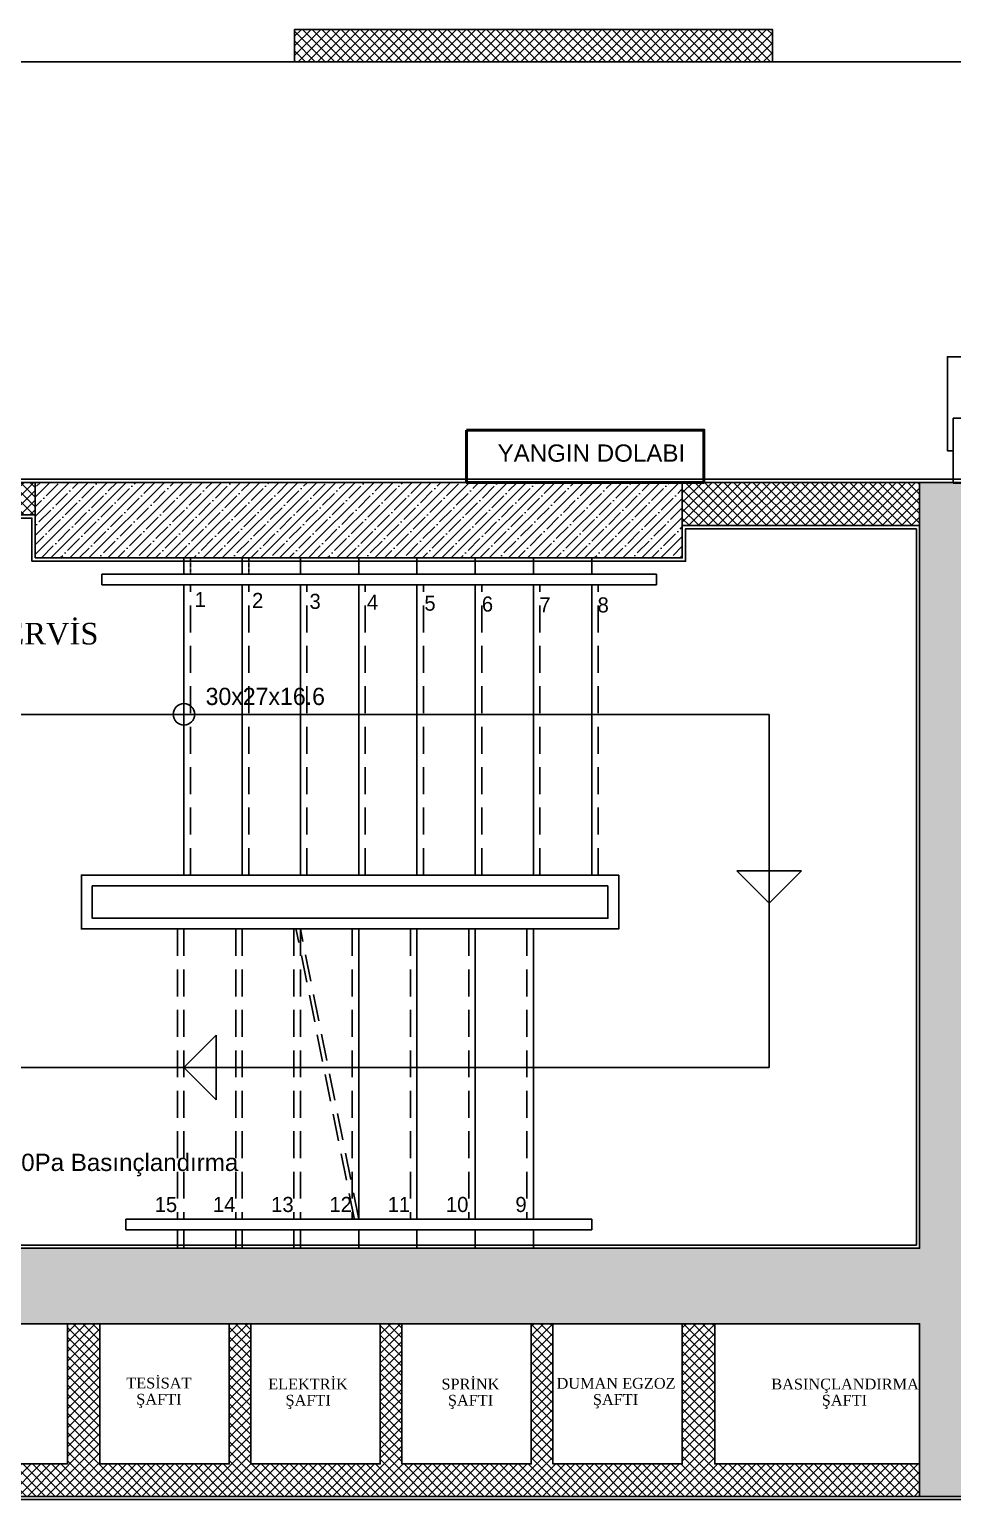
# Model space of a CAD drawing. Header units: millimetres. Extents: x -29311 to -3405, y 28913 to 42880.
# Drawn here: x -7902 to -7474, y 39846 to 40528 of the extents above; entities that cross this region are included whole.
import ezdxf
from ezdxf.enums import TextEntityAlignment as Align

# ---------------------------------------------------------------- set-up
doc = ezdxf.new("R2010")
doc.units = ezdxf.units.MM
doc.linetypes.add('HIDDEN2', pattern=[0.1875, 0.125, -0.0625])
for name, color, linetype in [('A-BA', 1, 'Continuous'), ('A-DOSEME-GOR0.1', 77, 'Continuous'), ('A-DUVAR', 53, 'Continuous'), ('A-DUVAR-TARAMA', 251, 'Continuous'), ('A-ELK-PANO', 66, 'Continuous'), ('A-KORKULUK-KUPESTE', 206, 'Continuous'), ('A-MERDIVEN', 125, 'Continuous'), ('A-MK-HVAC-TEMIZ', 140, 'Continuous'), ('A-MK-YANGIN-DOLAP', 35, 'Continuous'), ('A-SIVA-IC', 97, 'Continuous'), ('A-YAZI', 136, 'Continuous'), ('symbol', 8, 'Continuous'), ('T-VANA', 2, 'Continuous'), ('trace_down', 8, 'HIDDEN2'), ('yazı1', 7, 'Continuous'), ('yazı2', 9, 'Continuous')]:
    doc.layers.add(name, color=color, linetype=linetype)
doc.layers.add('tarama-betonarme', color=252, linetype='Continuous', lineweight=13)
doc.styles.add('GEO- BAYRAKTAR FİNAL PROJE 140518$0$Standard', font='arial.ttf')
doc.styles.add('HA_SMART', font='')
doc.styles.add('Tahoma', font='tahoma.ttf')
doc.styles.add('YAZ', font='times.ttf', dxfattribs={"height": 0.12})
doc.styles.get('HA_SMART').set_extended_font_data('Sakkal Majalla')
pattern_1 = [(45, (-57572.966, 54657.0166), (-4.4194174, 4.4194174), []), (45, (-57568.547, 54657.0166), (-4.4194174, 4.4194174), [7.8125, -1.5625, 0, -1.5625])]

# ---------------------------------------------------------------- blocks, each defined once
blk = doc.blocks.new('oking')
at = {"layer": 'symbol'}
for p, q in [((99299.11, 28222.37), (99299.11, 28192.37)), ((99299.11, 28222.37), (99314.11, 28207.37)), ((99314.11, 28207.37), (99299.11, 28192.37))]:
    blk.add_line(p, q, dxfattribs=at)
blk = doc.blocks.new('3r3')
at = {"layer": 'A-KORKULUK-KUPESTE'}
for p, q in [((67, 223.75), (67, 228.75)), ((324, 223.75), (324, 228.75)), ((67, 223.75), (210, 223.75)), ((78, -70.25), (78, -75.25)), ((78, -70.25), (210, -70.25)), ((238, -70.25), (294, -70.25)), ((294, -70.25), (294, -75.25))]:
    blk.add_line(p, q, dxfattribs=at)
for points in [[(324, 228.75), (67, 228.75)], [(324, 223.75), (67, 223.75)], [(294, -70.25), (78, -70.25)], [(294, -75.25), (78, -75.25)]]:
    blk.add_lwpolyline(points, dxfattribs=at)
for points in [[(306.5, 89.25), (57.5, 89.25), (57.5, 64.25), (306.5, 64.25)], [(301.5, 84.25), (62.5, 84.25), (62.5, 69.25), (301.5, 69.25)]]:
    blk.add_lwpolyline(points, close=True, dxfattribs=at)
at = {"layer": 'A-MERDIVEN'}
for p, q in [((105, 228.75), (105, 236.25)), ((132, 228.75), (132, 236.25)), ((159, 228.75), (159, 236.25)), ((186, 228.75), (186, 236.25)), ((213, 228.75), (213, 236.25)), ((240, 228.75), (240, 236.25)), ((267, 228.75), (267, 236.25)), ((294, 228.75), (294, 236.25)), ((105, 89.25), (105, 223.75)), ((132, 89.25), (132, 223.75)), ((159, 89.25), (159, 223.75)), ((186, 89.25), (186, 223.75)), ((213, 89.25), (213, 223.75)), ((240, 89.25), (240, 223.75)), ((267, 89.25), (267, 223.75)), ((294, 89.25), (294, 223.75)), ((186, 64.25), (186, -70.25)), ((213, 64.25), (213, -70.25)), ((240, 64.25), (240, -70.25)), ((267, 64.25), (267, -70.25)), ((186, -75.25), (186, -83.75)), ((213, -75.25), (213, -83.75)), ((240, -75.25), (240, -83.75)), ((267, -75.25), (267, -83.75))]:
    blk.add_line(p, q, dxfattribs=at)
at = {"layer": 'symbol'}
for p, q in [((376.3, 163.75), (0, 163.75)), ((376.3, 163.75), (376.3, 0)), ((376.3, 0), (0, 0))]:
    blk.add_line(p, q, dxfattribs=at)
blk.add_circle((105, 163.75), 5, dxfattribs=at)
at = {"layer": 'trace_down'}
for p, q in [((108, 228.75), (108, 236.25)), ((135, 228.75), (135, 236.25))]:
    blk.add_line(p, q, dxfattribs=at)
at = {"layer": 'trace_down', "ltscale": 100}
for p, q in [((108, 89.25), (108, 223.75)), ((135, 89.25), (135, 223.75)), ((162, 89.25), (162, 223.75)), ((189, 89.25), (189, 223.75)), ((216, 89.25), (216, 223.75)), ((243, 89.25), (243, 223.75)), ((270, 89.25), (270, 223.75)), ((297, 89.25), (297, 223.75)), ((102, 64.25), (102, -70.25)), ((105, 64.25), (105, -70.25)), ((129, 64.25), (129, -70.25)), ((132, 64.25), (132, -70.25)), ((156, 64.25), (156, -70.25)), ((159, 64.25), (159, -70.25)), ((183, 64.25), (183, -70.25)), ((210, 64.25), (210, -70.25)), ((237, 64.25), (237, -70.25)), ((264, 64.25), (264, -70.25)), ((102, -75.25), (102, -83.75)), ((105, -75.25), (105, -83.75)), ((129, -75.25), (129, -83.75)), ((132, -75.25), (132, -83.75)), ((156, -75.25), (156, -83.75)), ((159, -75.25), (159, -83.75))]:
    blk.add_line(p, q, dxfattribs=at)
for points in [[(184.04, -70.64), (157.04, 63.86)], [(186, -70.25), (159, 64.25)]]:
    blk.add_lwpolyline(points, dxfattribs=at)
at = {"layer": 'symbol', "xscale": -1, "rotation": 90}
blk.add_blockref('oking', (28583.67, 99390.36), dxfattribs=at)
at = {"layer": 'symbol', "xscale": -1}
blk.add_blockref('oking', (99419.11, -28207.37), dxfattribs=at)
at = {"layer": 'yazı2', "attachment_point": 3, "style": 'HA_SMART'}
for s, insert, char_height, width in [('1', (115.14, 220.46), 7, 10.5859), ('2', (141.77, 220.05), 7, 10.5859), ('3', (168.4, 219.63), 7, 10.5859), ('4', (195.03, 219.22), 7, 10.5859), ('5', (221.65, 218.8), 7, 10.5859), ('6', (248.28, 218.39), 7, 10.5859), ('7', (274.91, 217.97), 7, 10.5859), ('8', (301.91, 217.97), 7, 10.5859), ('30x27x16.6', (170.35, 176.07), 8, 63.7114), ('15', (101.84, -59.95), 7, 10.5859), ('14', (128.84, -59.95), 7, 10.5859), ('13', (155.84, -59.95), 7, 10.5859), ('12', (182.84, -59.95), 7, 10.5859), ('11', (209.84, -59.95), 7, 10.5859), ('10', (236.84, -59.95), 7, 10.5859), ('9', (263.84, -59.95), 7, 10.5859)]:
    blk.add_mtext(s, dxfattribs=dict(at, insert=insert, char_height=char_height, width=width))
blk = doc.blocks.new('METİKET')
at = {"layer": 'yazı1', "linetype": 'ByBlock', "style": 'HA_SMART'}
for tag, height, p in [('MAHALADI', 20, (13369.9, 684.6)), ('ALAN', 15, (13369.9, 652.2))]:
    blk.add_attdef(tag, text='', height=height, dxfattribs=at).set_placement(p, align=Align.CENTER)
blk = doc.blocks.new('Y.BASINÇLANDIRMA')
at = {"layer": 'A-MK-HVAC-TEMIZ'}
for p, q in [((9375.21, -17434.28), (9364.26, -17430.86)), ((9364.26, -17430.86), (9368.58, -17434.28)), ((9341.9, -17434.28), (9368.58, -17434.28)), ((9375.21, -17434.28), (9364.26, -17437.69)), ((9364.26, -17437.69), (9368.58, -17434.28)), ((9375.21, -17441.28), (9364.26, -17437.86)), ((9364.26, -17437.86), (9368.58, -17441.28)), ((9341.9, -17441.28), (9368.58, -17441.28)), ((9375.21, -17441.28), (9364.26, -17444.69)), ((9364.26, -17444.69), (9368.58, -17441.28)), ((9375.21, -17448.28), (9364.26, -17444.86)), ((9364.26, -17444.86), (9368.58, -17448.28)), ((9341.9, -17448.28), (9368.58, -17448.28)), ((9375.21, -17448.28), (9364.26, -17451.69)), ((9364.26, -17451.69), (9368.58, -17448.28)), ((9375.21, -17455.28), (9364.26, -17451.86)), ((9364.26, -17451.86), (9368.58, -17455.28)), ((9341.9, -17455.28), (9368.58, -17455.28)), ((9375.21, -17455.28), (9364.26, -17458.69)), ((9364.26, -17458.69), (9368.58, -17455.28)), ((9375.21, -17462.28), (9364.26, -17458.86)), ((9364.26, -17458.86), (9368.58, -17462.28)), ((9341.9, -17462.28), (9368.58, -17462.28)), ((9375.21, -17462.28), (9364.26, -17465.69)), ((9364.26, -17465.69), (9368.58, -17462.28))]:
    blk.add_line(p, q, dxfattribs=at)
for points in [[(9283.68, -17513.28), (9283.68, -17483.28, -0.414214), (9333.68, -17433.28), (9353.68, -17433.28)], [(9313.68, -17513.28), (9313.68, -17483.28, -0.414214), (9333.68, -17463.28), (9353.68, -17463.28)]]:
    blk.add_lwpolyline(points, format="xyb", dxfattribs=at)
for points in [[(9341.9, -17433.28), (9353.68, -17433.28), (9353.68, -17463.28), (9341.9, -17463.28)], [(9321.9, -17587.73), (9283.68, -17587.73), (9283.68, -17513.28), (9321.9, -17513.28)]]:
    blk.add_lwpolyline(points, close=True, dxfattribs=at)
at = {"layer": 'A-MK-HVAC-TEMIZ', "lineweight": 30}
ref = blk.add_blockref('METİKET', (9065.71, -22228.26), dxfattribs=dict(at, xscale=-0.35, yscale=0.35, zscale=0.35, rotation=270))
ref.add_attrib('MAHALADI', '35x50 cm', dxfattribs={"layer": 'yazı1', "linetype": 'ByBlock', "height": 7, "rotation": 270, "style": 'HA_SMART'}).set_placement((9305.33, -17549.57), align=Align.CENTER)
ref.add_attrib('ALAN', ' Hava Kanalı', dxfattribs={"layer": 'yazı1', "linetype": 'ByBlock', "height": 5.25, "rotation": 270, "style": 'HA_SMART'}).set_placement((9293.99, -17548.62), align=Align.CENTER)
at = {"layer": 'A-MK-HVAC-TEMIZ', "lineweight": 30, "style": 'GEO- BAYRAKTAR FİNAL PROJE 140518$0$Standard'}
blk.add_text('1.750m3/h 50Pa Basınçlandırma', height=8, dxfattribs=at).set_placement((9383.34, -17451.91))
blk = doc.blocks.new('A$C1D5157F6')
at = {"layer": 'A-DUVAR-TARAMA'}
h = blk.add_hatch(dxfattribs=at)
h.set_pattern_fill('ANSI37', color=256)
h.set_pattern_definition([(45, (8509.7966, 55116.4282), (-2.24506403, 2.24506403), []), (135, (8509.7966, 55116.4282), (-2.24506403, -2.24506403), [])])
h.paths.add_polyline_path([(-125, -10.55), (-125, -25.55), (0, -25.55), (0, -10.55)])
h = blk.add_hatch(dxfattribs=at)
h.set_pattern_fill('ANSI37', color=256, angle=-90)
h.set_pattern_definition([(315, (55016.9772, -8609.7966), (2.24506403, 2.24506403), []), (45, (55016.9772, -8609.7966), (-2.24506403, 2.24506403), [])])
h.paths.add_polyline_path([(-110, -25.56), (-125, -25.56), (-125, -100), (-110, -100)])
h = blk.add_hatch(dxfattribs=at)
h.set_pattern_fill('ANSI37', color=256)
h.set_pattern_definition([(45, (8509.7966, 55111.9772), (-2.24506403, 2.24506403), []), (135, (8509.7966, 55111.9772), (-2.24506403, -2.24506403), [])])
h.paths.add_polyline_path([(-125, -100), (0, -100), (0, -115), (-125, -115)])
blk.add_line((0, -100), (0, -115))
blk.add_lwpolyline([(0, -100), (0, -115)])
at = {"layer": 'A-DUVAR'}
blk.add_line((-110, -100), (0, -100), dxfattribs=at)
blk.add_lwpolyline([(-110, -100), (-110, -25.55), (0, -25.55), (0, -10.55), (-125, -10.55), (-125, -115), (0, -115)], dxfattribs=at)
at = {"layer": 'T-VANA', "lineweight": 30}
blk.add_blockref('Y.BASINÇLANDIRMA', (-9321.9, 17487.73), dxfattribs=at)
at = {"layer": 'A-YAZI', "insert": (-119.29, -31.53), "char_height": 5, "width": 87.9709, "attachment_point": 1, "line_spacing_factor": 0.9, "style": 'YAZ'}
blk.add_mtext('\\pi-4.17607,l20,t30.82393;BASIÇLANDIRMA \\P\\pi24.05032,t44.05032;ŞAFTI', dxfattribs=at)
blk = doc.blocks.new('A$C020C3EA1')
at = {"layer": 'A-ELK-PANO', "lineweight": 30}
for points in [[(-249.37, 14.72), (-252.14, 14.72), (-252.14, 58.26), (-244.72, 58.26)], [(-239.39, 18.68), (-241.06, 18.68), (-241.06, 39.55), (-235.68, 39.55)]]:
    blk.add_lwpolyline(points, dxfattribs=at)
for points in [[(-249.37, 29.72), (-249.37, -0.28), (-139.37, -0.28), (-139.37, 29.72)], [(-239.39, 29.72), (-239.39, -0.28), (-139.39, -0.28), (-139.39, 29.72)]]:
    blk.add_lwpolyline(points, close=True, dxfattribs=at)
at = {"layer": 'A-MK-YANGIN-DOLAP', "lineweight": 50}
blk.add_lwpolyline([(-475, 24.25), (-365, 24.25), (-365, 0), (-475, 0)], close=True, dxfattribs=at)
at = {"layer": 'A-ELK-PANO', "lineweight": 30, "char_height": 7, "width": 103.6945, "attachment_point": 5, "style": 'Tahoma'}
for s, insert in [('K.A.K.P.', (-223.98, 63.65)), ('h:210 30x110 (YERDEN)', (-190.78, 52.87)), ('Z.A.K.P.', (-217.24, 40.1)), ('\\pt84;h:100 30x60', (-170.92, 40.94))]:
    blk.add_mtext(s, dxfattribs=dict(at, insert=insert))
at = {"layer": 'A-MK-YANGIN-DOLAP', "lineweight": 50, "insert": (-373.66, 17.61), "char_height": 8, "attachment_point": 3, "style": 'GEO- BAYRAKTAR FİNAL PROJE 140518$0$Standard'}
blk.add_mtext_dynamic_manual_height_columns('YANGIN DOLABI', width=116.2181, gutter_width=12.5, heights=[0], dxfattribs=at)

msp = doc.modelspace()

# ---------------------------------------------------------------- hatches: boundary and pattern name
at = {"layer": 'A-DUVAR-TARAMA'}
h = msp.add_hatch(dxfattribs=at)
h.set_pattern_fill('ANSI37', color=256, angle=-90, style=0)
h.set_pattern_definition([(315, (-28913.0415, 126736.2067), (2.24506403, 2.24506403), []), (45, (-28913.0415, 126736.2067), (-2.24506403, 2.24506403), [])])
h.paths.add_polyline_path([(-7779.14, 40512.77), (-7779.14, 40527.77), (-7557.64, 40527.77), (-7557.64, 40512.77)])
h = msp.add_hatch(dxfattribs=at)
h.set_pattern_fill('ANSI37', color=256, scale=25, style=0)
h.set_pattern_definition([(45, (-57572.9662, 58858.546), (-2.2097087, 2.2097087), []), (135, (-57572.9662, 58858.546), (-2.2097087, -2.2097087), [])])
h.paths.add_polyline_path([(-8138.24, 40317.77), (-8138.24, 40302.77), (-7899.41, 40302.77), (-7899.41, 40317.77)])
h = msp.add_hatch(dxfattribs=at)
h.set_pattern_fill('ANSI37', color=256, style=0)
h.set_pattern_definition([(45, (-91941.1405, 24665.6312), (-2.24506403, 2.24506403), []), (135, (-91941.1405, 24665.6312), (-2.24506403, -2.24506403), [])])
h.paths.add_polyline_path([(-7489.41, 40297.77), (-7599.41, 40297.77), (-7599.41, 40317.77), (-7489.41, 40317.77)])
h = msp.add_hatch(dxfattribs=at)
h.set_pattern_fill('ANSI37', color=256, scale=25, style=0)
h.set_pattern_definition([(45, (-57572.9662, 54657.0166), (-2.2097087, 2.2097087), []), (135, (-57572.9662, 54657.0166), (-2.2097087, -2.2097087), [])])
h.paths.add_polyline_path([(-7994.41, 39847.77), (-7994.41, 39862.77), (-7884.41, 39862.77), (-7884.41, 39927.77), (-7869.41, 39927.77), (-7869.41, 39862.77), (-7809.41, 39862.77), (-7809.41, 39927.77), (-7799.41, 39927.77), (-7799.41, 39862.77), (-7739.41, 39862.77), (-7739.41, 39927.77), (-7729.41, 39927.77), (-7729.41, 39862.77), (-7669.41, 39862.77), (-7669.41, 39927.77), (-7659.41, 39927.77), (-7659.41, 39862.77), (-7599.41, 39862.77), (-7599.41, 39927.77), (-7584.41, 39927.77), (-7584.41, 39862.77), (-7489.41, 39862.77), (-7489.41, 39847.77)])
at = {"layer": 'tarama-betonarme'}
h = msp.add_hatch(dxfattribs=at)
h.set_pattern_fill('ANSI35', color=256, scale=25, style=0)
h.set_pattern_definition(pattern_1)
edge = h.paths.add_edge_path()
edge.add_line((-7454.41, 40282.77), (-7454.41, 40097.77))
edge.add_line((-7454.41, 40097.77), (-7224.41, 40097.77))
edge.add_line((-7224.41, 40097.77), (-7224.41, 40072.77))
edge.add_line((-7224.41, 40072.77), (-7454.41, 40072.77))
edge.add_line((-7454.41, 40072.77), (-7454.41, 39882.77))
edge.add_line((-7454.41, 39882.77), (-7224.41, 39882.77))
edge.add_line((-7224.41, 39882.77), (-7224.41, 39847.77))
edge.add_line((-7224.41, 39847.77), (-7489.41, 39847.77))
edge.add_line((-7489.41, 39847.77), (-7489.41, 39927.77))
edge.add_line((-7489.41, 39927.77), (-7994.41, 39927.77))
edge.add_line((-7994.41, 39927.77), (-7994.41, 39847.77))
edge.add_line((-7994.41, 39847.77), (-8029.41, 39847.77))
edge.add_line((-8029.41, 39847.77), (-8029.41, 39962.77))
edge.add_line((-8029.41, 39962.77), (-7489.41, 39962.77))
edge.add_line((-7489.41, 39962.77), (-7489.41, 40317.77))
edge.add_line((-7489.41, 40317.77), (-7224.41, 40317.77))
edge.add_line((-7224.41, 40317.77), (-7224.41, 40282.77))
edge.add_line((-7224.41, 40282.77), (-7249.71, 40282.77))
edge.add_line((-7249.71, 40282.77), (-7454.41, 40282.77))
edge.add_line((-7454.41, 40282.77), (-7454.41, 40097.77))
h = msp.add_hatch(dxfattribs=at)
h.set_pattern_fill('ANSI35', color=256, scale=25, style=0)
h.set_pattern_definition(pattern_1)
h.paths.add_polyline_path([(-7899.41, 40282.77), (-7899.41, 40317.77), (-7599.41, 40317.77), (-7599.41, 40282.77)])

# ---------------------------------------------------------------- linework, layer by layer
at = {"layer": 'A-BA'}
for points in [[(-7454.41, 40282.77), (-7454.41, 40097.77), (-7224.41, 40097.77), (-7224.41, 40072.77), (-7454.41, 40072.77), (-7454.41, 39882.77), (-7224.41, 39882.77), (-7224.41, 39847.77), (-7489.41, 39847.77), (-7489.41, 39927.77), (-7994.41, 39927.77), (-7994.41, 39847.77), (-8029.41, 39847.77), (-8029.41, 39962.77), (-7489.41, 39962.77), (-7489.41, 40317.77), (-7224.41, 40317.77), (-7224.41, 40282.77), (-7249.71, 40282.77), (-7454.41, 40282.77), (-7454.41, 40097.77)], [(-7599.41, 40317.77), (-7899.41, 40317.77), (-7899.41, 40282.77)], [(-7599.41, 40282.77), (-7899.41, 40282.77)]]:
    msp.add_lwpolyline(points, dxfattribs=at)
msp.add_lwpolyline([(-7899.41, 40282.77), (-7899.41, 40317.77), (-7599.41, 40317.77), (-7599.41, 40282.77)], close=True, dxfattribs=at)
at = {"layer": 'A-DOSEME-GOR0.1'}
msp.add_line((-6616.14, 40512.77), (-8257.64, 40512.77), dxfattribs=at)
at = {"layer": 'A-DUVAR'}
for p, q in [((-8009.41, 40317.77), (-7899.41, 40317.77)), ((-7899.41, 40302.77), (-7899.41, 40317.77)), ((-7599.41, 40317.77), (-7599.41, 40297.77)), ((-8014.41, 40302.77), (-7899.41, 40302.77))]:
    msp.add_line(p, q, dxfattribs=at)
for points in [[(-7779.14, 40512.77), (-7779.14, 40527.77), (-7557.64, 40527.77), (-7557.64, 40512.77)], [(-7994.41, 39847.77), (-7994.41, 39862.77), (-7884.41, 39862.77), (-7884.41, 39927.77), (-7869.41, 39927.77), (-7869.41, 39862.77), (-7809.41, 39862.77), (-7809.41, 39927.77), (-7799.41, 39927.77), (-7799.41, 39862.77), (-7739.41, 39862.77), (-7739.41, 39927.77), (-7729.41, 39927.77), (-7729.41, 39862.77), (-7669.41, 39862.77), (-7669.41, 39927.77), (-7659.41, 39927.77), (-7659.41, 39862.77), (-7599.41, 39862.77), (-7599.41, 39927.77), (-7584.41, 39927.77), (-7584.41, 39862.77), (-7489.41, 39862.77), (-7489.41, 39847.77)]]:
    msp.add_lwpolyline(points, close=True, dxfattribs=at)
msp.add_lwpolyline([(-7489.41, 40297.77), (-7599.41, 40297.77), (-7599.41, 40317.77), (-7489.41, 40317.77), (-7489.41, 40297.77)], dxfattribs=at)
at = {"layer": 'A-SIVA-IC'}
for points in [[(-8138.24, 40319.28), (-7363.81, 40319.27)], [(-8012.91, 40291.19), (-8012.91, 40301.27), (-7900.91, 40301.27), (-7900.91, 40281.27), (-7597.91, 40281.27), (-7597.91, 40296.27), (-7490.91, 40296.27)], [(-7490.91, 40296.27), (-7490.91, 39964.27), (-8012.91, 39964.27), (-8012.91, 40181.19)], [(-7217.41, 39846.27), (-8029.41, 39846.27)]]:
    msp.add_lwpolyline(points, dxfattribs=at)

# ---------------------------------------------------------------- block references
at = {"layer": 'A-DUVAR'}
msp.add_blockref('A$C1D5157F6', (-8029.41, 39962.77), dxfattribs=at)
at = {"layer": 'A-MERDIVEN'}
msp.add_blockref('3r3', (-7935.41, 40046.52), dxfattribs=at)
at = {"layer": 'A-SIVA-IC'}
msp.add_blockref('A$C020C3EA1', (-7224.43, 40317.77), dxfattribs=at)

# ---------------------------------------------------------------- texts
at = {"layer": 'A-YAZI', "width": 175.9417, "attachment_point": 1, "line_spacing_factor": 0.9, "style": 'YAZ'}
for s, insert, char_height in [('\\PÖĞRENCİ SERVİS \\PMERDİVENİ\\P16.97 m²', (-7992.97, 40267.68), 10), ('\\pi55.90886,l20,t90.90886;TESİSAT\\P\\pi60.53575,t95.53575;ŞAFTI', (-7933.05, 39902.79), 5), ('\\pi52.47339,l20,t87.47339;ELEKTRİK\\P\\pi60.53575,t95.53575;ŞAFTI', (-7863.86, 39902.33), 5), ('\\pi57.54188,l20,t92.54188;SPRİNK\\P\\pi60.53575,t95.53575;ŞAFTI', (-7788.6, 39902.33), 5), ('\\pi43.67202,l20,t78.67202;DUMAN EGZOZ\\P\\pi60.53575,t95.53575;ŞAFTI', (-7721.39, 39902.67), 5), ('\\pi37.14354,l20,t72.14354;BASINÇLANDIRMA\\P\\pi60.53575,t95.53575;ŞAFTI', (-7615.31, 39902.33), 5)]:
    msp.add_mtext(s, dxfattribs=dict(at, insert=insert, char_height=char_height))

doc.saveas('drawing.dxf')
